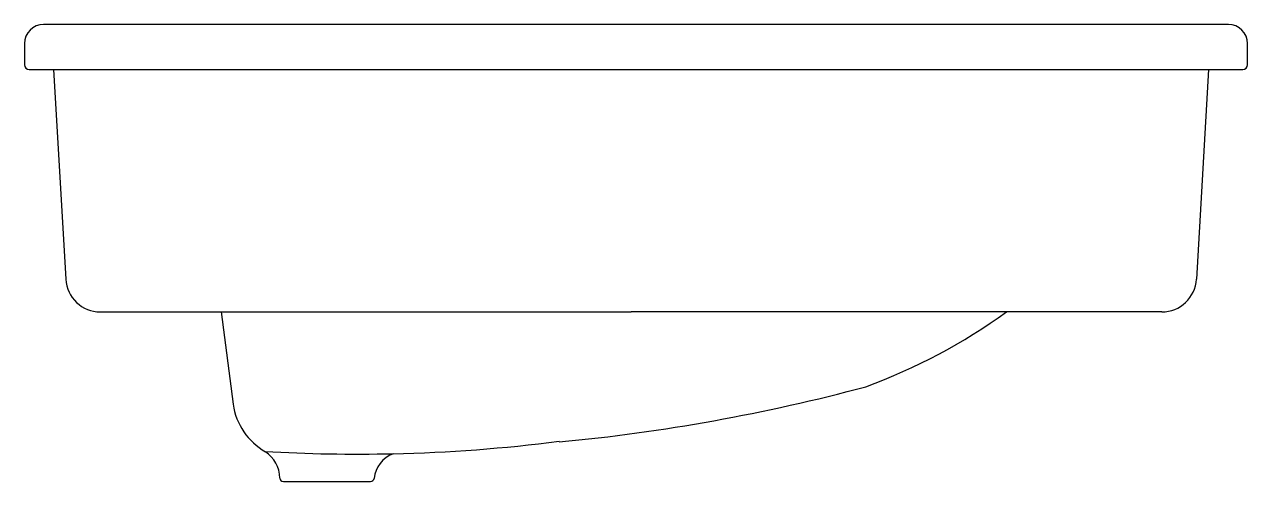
# Model space of a CAD drawing. Header units: millimetres. Extents: x -2916.548 to -2916.034, y 2958.037 to 2958.229.
import ezdxf

# ---------------------------------------------------------------- set-up
doc = ezdxf.new("R2010")
doc.units = ezdxf.units.MM
doc.header["$LTSCALE"] = 10
doc.layers.add('banheiro_louças', color=2, linetype='Continuous')

msp = doc.modelspace()

# ---------------------------------------------------------------- linework, layer by layer
at = {"layer": 'banheiro_louças'}
for p, q in [((-2916.042120985884, 2958.229218632359), (-2916.539774001695, 2958.229218632359)), ((-2916.547774001695, 2958.221218632359), (-2916.547774001695, 2958.212296710602)), ((-2916.034120985884, 2958.212296710602), (-2916.034120985884, 2958.221218632359)), ((-2916.545774001695, 2958.210296710602), (-2916.036120985884, 2958.210296710602)), ((-2916.535521526567, 2958.210296710602), (-2916.530434833834, 2958.122333638358)), ((-2916.050521526568, 2958.210296710602), (-2916.0556082193, 2958.122333638358)), ((-2916.515887991849, 2958.108603702987), (-2916.293021526567, 2958.108603702987)), ((-2916.465223318652, 2958.108603702987), (-2916.460186038657, 2958.069813445141)), ((-2916.070155061286, 2958.108603702987), (-2916.293021526567, 2958.108603702987)), ((-2916.439044803928, 2958.03742161567), (-2916.402489592711, 2958.03742161567))]:
    msp.add_line(p, q, dxfattribs=at)
for centre, radius, start, end in [((-2916.539774001695, 2958.221218632359), 0.007999999999992725, 90, 180), ((-2916.042120985884, 2958.221218632359), 0.007999999999992725, 0, 90), ((-2916.545774001695, 2958.212296710602), 0.002000000000000625, 180, 270), ((-2916.036120985884, 2958.212296710602), 0.002000000000000909, 270, 0), ((-2916.515887991849, 2958.123174847215), 0.01457114422755503, 183.3095911717829, 270), ((-2916.070155061286, 2958.123174847215), 0.01457114422755503, 270, 356.6904088282171), ((-2916.27887856091, 2958.307185880826), 0.2449966522188169, 290.1739414814029, 305.8502407859916), ((-2916.396777315111, 2958.832596855961), 0.7820208906253496, 275.4011044854031, 284.9991789442813), ((-2916.432587105575, 2958.074084092824), 0.02792739763879261, 188.7961622581974, 239.9042932560784), ((-2916.407715931348, 2958.715251920517), 0.6663237556414144, 271.2685230440819, 277.2909758090632), ((-2916.407715931348, 2958.715251920517), 0.6663237556414144, 266.6322223299079, 271.2685230440819), ((-2916.454180263248, 2958.038588858044), 0.01363911676616745, 1.259462050879949, 56.19141811301478), ((-2916.388477836966, 2958.037381520777), 0.01254015899091224, 110.9655727525233, 173.7024316920932), ((-2916.439044803928, 2958.03892161567), 0.001499999999998063, 181.25946205088, 270), ((-2916.402433272187, 2958.03892161567), 0.001500000000067757, 269.9999999960917, 353.7024316882085)]:
    msp.add_arc(centre, radius, start, end, dxfattribs=at)

doc.saveas('drawing.dxf')
